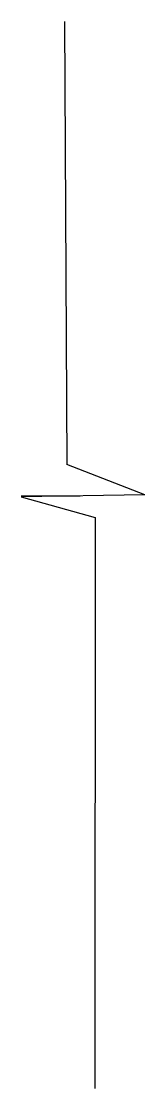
# Model space of a CAD drawing. Header units: inches. Extents: x 215676 to 3518780154, y 2761699 to 325936546.
# Drawn here: x 3518779019 to 3518780154, y 325599253 to 325609053 of the extents above.
import ezdxf

# ---------------------------------------------------------------- set-up
doc = ezdxf.new("R2010")
doc.units = ezdxf.units.IN
doc.header["$LTSCALE"] = 20
doc.header["$MEASUREMENT"] = 0
doc.layers.add('RL', color=1, linetype='Continuous')

msp = doc.modelspace()

# ---------------------------------------------------------------- linework, layer by layer
at = {"layer": 'RL', "ltscale": 0.5, "extrusion": (-9.26477e-06, 0.00019168, 1)}
for p, q in [((3518779417.3, 325609053.4, 178.2), (3518779437.4, 325604985.1, 178.7)), ((3518780154.4, 325604705.5, 164.9), (3518779437.4, 325604985.1, 178.7)), ((3518780154.4, 325604705.5, 193), (3518779019.1, 325604686.4, 169.7)), ((3518779561.1, 325604694, 178.9), (3518779019.1, 325604694, 169.7)), ((3518779019.1, 325604686.4, 169.7), (3518779699.2, 325604497, 180.3)), ((3518779699.2, 325604497, 180.3), (3518779697, 325599253.5, 551.4))]:
    msp.add_line(p, q, dxfattribs=at)

doc.saveas('drawing.dxf')
